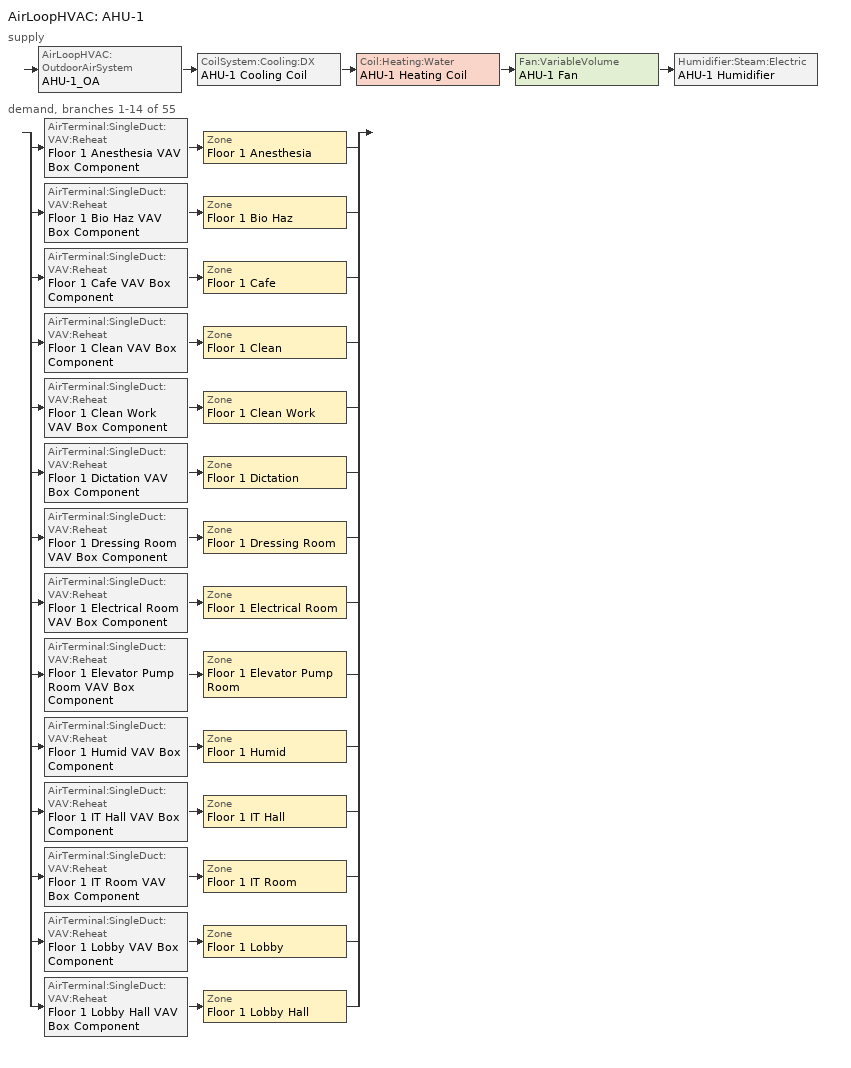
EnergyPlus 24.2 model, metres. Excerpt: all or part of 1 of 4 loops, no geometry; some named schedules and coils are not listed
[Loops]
AirLoopHVAC 'AHU-1'
 supply: AirLoopHVAC:OutdoorAirSystem 'AHU-1_OA' > CoilSystem:Cooling:DX 'AHU-1 Cooling Coil' > Coil:Heating:Water 'AHU-1 Heating Coil' > Fan:VariableVolume 'AHU-1 Fan' > Humidifier:Steam:Electric 'AHU-1 Humidifier'
 demand, branches 1-14 of 55: split
  | AirTerminal:SingleDuct:VAV:Reheat 'Floor 1 Anesthesia VAV Box Component' > Zone 'Floor 1 Anesthesia'
  | AirTerminal:SingleDuct:VAV:Reheat 'Floor 1 Bio Haz VAV Box Component' > Zone 'Floor 1 Bio Haz'
  | AirTerminal:SingleDuct:VAV:Reheat 'Floor 1 Cafe VAV Box Component' > Zone 'Floor 1 Cafe'
  | AirTerminal:SingleDuct:VAV:Reheat 'Floor 1 Clean VAV Box Component' > Zone 'Floor 1 Clean'
  | AirTerminal:SingleDuct:VAV:Reheat 'Floor 1 Clean Work VAV Box Component' > Zone 'Floor 1 Clean Work'
  | AirTerminal:SingleDuct:VAV:Reheat 'Floor 1 Dictation VAV Box Component' > Zone 'Floor 1 Dictation'
  | AirTerminal:SingleDuct:VAV:Reheat 'Floor 1 Dressing Room VAV Box Component' > Zone 'Floor 1 Dressing Room'
  | AirTerminal:SingleDuct:VAV:Reheat 'Floor 1 Electrical Room VAV Box Component' > Zone 'Floor 1 Electrical Room'
  | AirTerminal:SingleDuct:VAV:Reheat 'Floor 1 Elevator Pump Room VAV Box Component' > Zone 'Floor 1 Elevator Pump Room'
  | AirTerminal:SingleDuct:VAV:Reheat 'Floor 1 Humid VAV Box Component' > Zone 'Floor 1 Humid'
  | AirTerminal:SingleDuct:VAV:Reheat 'Floor 1 IT Hall VAV Box Component' > Zone 'Floor 1 IT Hall'
  | AirTerminal:SingleDuct:VAV:Reheat 'Floor 1 IT Room VAV Box Component' > Zone 'Floor 1 IT Room'
  | AirTerminal:SingleDuct:VAV:Reheat 'Floor 1 Lobby VAV Box Component' > Zone 'Floor 1 Lobby'
  | AirTerminal:SingleDuct:VAV:Reheat 'Floor 1 Lobby Hall VAV Box Component' > Zone 'Floor 1 Lobby Hall'
[DesignSpecification:ZoneAirDistribution] Zone Air Distribution Effectiveness in Cooling Mode=1; Zone Air Distribution Effectiveness in Heating Mode=1
Name | Minimum Zone Ventilation Efficiency
VAV_Zone_AirDistribution | 0.6
CM DSZAD Building
[Sizing:System]
AHU-1: Type of Load to Size On=Sensible; Design Outdoor Air Flow Rate {m3/s}=autosize; Central Heating Maximum System Air Flow Ratio=1; Preheat Design Temperature {C}=7; Preheat Design Humidity Ratio {kgWater/kgDryAir}=0.008; Precool Design Temperature {C}=11.1; Precool Design Humidity Ratio {kgWater/kgDryAir}=0.008; Central Cooling Design Supply Air Temperature {C}=11.1; Central Heating Design Supply Air Temperature {C}=-15; Type of Zone Sum to Use=NonCoincident; 100% Outdoor Air in Cooling=No; 100% Outdoor Air in Heating=No; Central Cooling Design Supply Air Humidity Ratio {kgWater/kgDryAir}=0.007; Central Heating Design Supply Air Humidity Ratio {kgWater/kgDryAir}=0.007; Cooling Supply Air Flow Rate Method=DesignDay; Cooling Supply Air Flow Rate {m3/s}=0; Heating Supply Air Flow Rate Method=DesignDay; Heating Supply Air Flow Rate {m3/s}=0; System Outdoor Air Method=ZoneSum
[AirLoopHVAC]
AHU-1: Design Supply Air Flow Rate {m3/s}=AUTOSIZE
[SetpointManager:MultiZone:Humidity:Minimum]
AHU-1 Humidifier HUMRAT setpoint: HVAC Air Loop=AHU-1; Setpoint Node or NodeList=AHU-1 Supply Equipment Outlet Node
[SetpointManager:MultiZone:Humidity:Maximum]
AHU-1 CoolC HUMRAT setpoint: HVAC Air Loop=AHU-1; Setpoint Node or NodeList=AHU-1_CoolC-AHU-1_HeatCNode
[SetpointManager:MixedAir] Control Variable=Temperature
Name | Setpoint Node or NodeList
AHU-1_CoolC SAT Manager | AHU-1_CoolC-AHU-1_HeatCNode
AHU-1_HeatC MixedAir Manager | AHU-1_HeatC-AHU-1 FanNode
AHU-1_OAMixed Air Temp Manager | AHU-1_OA-AHU-1_CoolCNode
[Controller:OutdoorAir]
AHU-1_OA_Controller: Minimum Outdoor Air Flow Rate {m3/s}=AUTOSIZE; Maximum Outdoor Air Flow Rate {m3/s}=AUTOSIZE; Economizer Control Type=NoEconomizer; Economizer Control Action Type=ModulateFlow; Lockout Type=LockoutWithHeating; Minimum Limit Type=FixedMinimum; Minimum Outdoor Air Schedule=MinOA_MotorizedDamper_Sched; Minimum Fraction of Outdoor Air Schedule=AHU-1_OAminOAFracSchedule; Mechanical Ventilation Controller=AHU-1_DCV
[CoilSystem:Cooling:DX]
AHU-1 Cooling Coil: Availability Schedule=Always_On; Cooling Coil=AHU-1 Cooling Coil
[Humidifier:Steam:Electric]
AHU-1 Humidifier: Availability Schedule=Always_On; Rated Capacity {m3/s}=3.72e-05; Rated Power {W}=100000; Rated Fan Power {W}=0; Standby Power {W}=0
[Fan:VariableVolume]
AHU-1 Fan: Availability Schedule=HVACOperationSchd; Fan Total Efficiency=0.6084; Pressure Rise {Pa}=1389.42; Maximum Flow Rate {m3/s}=AUTOSIZE; Fan Power Minimum Flow Rate Input Method=FixedFlowRate; Fan Power Minimum Air Flow Rate {m3/s}=0; Motor Efficiency=0.936; Motor In Airstream Fraction=1; Fan Power Coefficient 1=0.0408; Fan Power Coefficient 2=0.088; Fan Power Coefficient 3=-0.0729; Fan Power Coefficient 4=0.9437; Fan Power Coefficient 5=0
[Controller:MechanicalVentilation]
AHU-1_DCV: BLDG_OA_SCH, Yes, ZoneSum, Floor 1 Anesthesia, SZ DSOA Floor 1 Anesthesia, CM DSZAD Building, Floor 1 Bio Haz, SZ DSOA Floor 1 Bio Haz, CM DSZAD Building, Floor 1 Cafe, SZ DSOA Floor 1 Cafe, CM DSZAD Building, Floor 1 Clean, SZ DSOA Floor 1 Clean, CM DSZAD Building, Floor 1 Clean Work, SZ DSOA Floor 1 Clean Work, CM DSZAD Building, Floor 1 Dictation, SZ DSOA Floor 1 Dictation, CM DSZAD Building, Floor 1 Dressing Room, SZ DSOA Floor 1 Dressing Room, CM DSZAD Building, Floor 1 Electrical Room, SZ DSOA Floor 1 Electrical Room, CM DSZAD Building, Floor 1 Elevator Pump Room, SZ DSOA Floor 1 Elevator Pump Room, CM DSZAD Building, Floor 1 Humid, SZ DSOA Floor 1 Humid, CM DSZAD Building, Floor 1 IT Hall, SZ DSOA Floor 1 IT Hall, CM DSZAD Building, Floor 1 IT Room, SZ DSOA Floor 1 IT Room, CM DSZAD Building, Floor 1 Lobby, SZ DSOA Floor 1 Lobby, CM DSZAD Building, Floor 1 Lobby Hall, SZ DSOA Floor 1 Lobby Hall, CM DSZAD Building, Floor 1 Lobby Toilet, SZ DSOA Floor 1 Lobby Toilet, CM DSZAD Building, Floor 1 Locker Room, SZ DSOA Floor 1 Locker Room, CM DSZAD Building, Floor 1 Locker Room Hall, SZ DSOA Floor 1 Locker Room Hall, CM DSZAD Building, Floor 1 Lounge, SZ DSOA Floor 1 Lounge, CM DSZAD Building, Floor 1 Med Gas, SZ DSOA Floor 1 Med Gas, CM DSZAD Building, Floor 1 MRI Control Room, SZ DSOA Floor 1 MRI Control Room, CM DSZAD Building, Floor 1 MRI Hall, SZ DSOA Floor 1 MRI Hall, CM DSZAD Building, Floor 1 MRI Room, SZ DSOA Floor 1 MRI Room, CM DSZAD Building, Floor 1 MRI Toilet, SZ DSOA Floor 1 MRI Toilet, CM DSZAD Building, Floor 1 Nourishment, SZ DSOA Floor 1 Nourishment, CM DSZAD Building, Floor 1 Nurse Hall, SZ DSOA Floor 1 Nurse Hall, CM DSZAD Building, Floor 1 Nurse Janitor, SZ DSOA Floor 1 Nurse Janitor, CM DSZAD Building, Floor 1 Nurse Station, SZ DSOA Floor 1 Nurse Station, CM DSZAD Building, Floor 1 Nurse Toilet, SZ DSOA Floor 1 Nurse Toilet, CM DSZAD Building, Floor 1 Office, SZ DSOA Floor 1 Office, CM DSZAD Building, Floor 1 Operating Room 1, SZ DSOA Floor 1 Operating Room 1, CM DSZAD Building, Floor 1 Operating Room 2, SZ DSOA Floor 1 Operating Room 2, CM DSZAD Building, Floor 1 Operating Room 3, SZ DSOA Floor 1 Operating Room 3, CM DSZAD Building, Floor 1 PACU, SZ DSOA Floor 1 PACU, CM DSZAD Building, Floor 1 Pre-Op Hall, SZ DSOA Floor 1 Pre-Op Hall, CM DSZAD Building, Floor 1 Pre-Op Room 1, SZ DSOA Floor 1 Pre-Op Room 1, CM DSZAD Building, Floor 1 Pre-Op Room 2, SZ DSOA Floor 1 Pre-Op Room 2, CM DSZAD Building, Floor 1 Pre-Op Toilet, SZ DSOA Floor 1 Pre-Op Toilet, CM DSZAD Building, Floor 1 Procedure Room, SZ DSOA Floor 1 Procedure Room, CM DSZAD Building, Floor 1 Reception, SZ DSOA Floor 1 Reception, CM DSZAD Building, Floor 1 Reception Hall, SZ DSOA Floor 1 Reception Hall, CM DSZAD Building, Floor 1 Recovery Room, SZ DSOA Floor 1 Recovery Room, CM DSZAD Building, Floor 1 Scheduling, SZ DSOA Floor 1 Scheduling, CM DSZAD Building, Floor 1 Scrub, SZ DSOA Floor 1 Scrub, CM DSZAD Building, Floor 1 Soil, SZ DSOA Floor 1 Soil, CM DSZAD Building, Floor 1 Soil Hold, SZ DSOA Floor 1 Soil Hold, CM DSZAD Building, Floor 1 Soil Work, SZ DSOA Floor 1 Soil Work, CM DSZAD Building, Floor 1 Step Down, SZ DSOA Floor 1 Step Down, CM DSZAD Building, Floor 1 Sterile Hall, SZ DSOA Floor 1 Sterile Hall, CM DSZAD Building, Floor 1 Sterile Storage, SZ DSOA Floor 1 Sterile Storage, CM DSZAD Building, Floor 1 Storage, SZ DSOA Floor 1 Storage, CM DSZAD Building, Floor 1 Sub-Sterile, SZ DSOA Floor 1 Sub-Sterile, CM DSZAD Building, Floor 1 Utility Hall, SZ DSOA Floor 1 Utility Hall, CM DSZAD Building, Floor 1 Utility Janitor, SZ DSOA Floor 1 Utility Janitor, CM DSZAD Building, Floor 1 Utility Room, SZ DSOA Floor 1 Utility Room, CM DSZAD Building, Floor 1 Vestibule, SZ DSOA Floor 1 Vestibule, CM DSZAD Building
[Coil:Cooling:DX:TwoSpeed]
AHU-1 Cooling Coil: Availability Schedule=Always_On; High Speed Gross Rated Total Cooling Capacity {W}=AUTOSIZE; High Speed Rated Sensible Heat Ratio=AUTOSIZE; High Speed Gross Rated Cooling COP {W/W}=3.56925; High Speed Rated Air Flow Rate {m3/s}=AUTOSIZE; Total Cooling Capacity Function of Temperature Curve=LgDX_OpHC_CapFT; Total Cooling Capacity Function of Flow Fraction Curve=LgDX_OpHC_CapFF; Energy Input Ratio Function of Temperature Curve=LgDX_OpHC_EIRFT; Energy Input Ratio Function of Flow Fraction Curve=LgDX_OpHC_EIRFF; Part Load Fraction Correlation Curve=LgDX_OpHC_PLR; Low Speed Gross Rated Total Cooling Capacity {W}=AUTOSIZE; Low Speed Gross Rated Sensible Heat Ratio=AUTOSIZE; Low Speed Gross Rated Cooling COP {W/W}=3.56925; Low Speed Rated Air Flow Rate {m3/s}=AUTOSIZE; Low Speed Total Cooling Capacity Function of Temperature Curve=LgDX_OpHC_CapFT; Low Speed Energy Input Ratio Function of Temperature Curve=LgDX_OpHC_EIRFT
[Coil:Heating:Water]
AHU-1 Heating Coil: Availability Schedule=Always_On; U-Factor Times Area Value {W/K}=AUTOSIZE; Maximum Water Flow Rate {m3/s}=AUTOSIZE; Performance Input Method=UFactorTimesAreaAndDesignWaterFlowRate; Rated Capacity {W}=AUTOSIZE; Rated Inlet Water Temperature {C}=82.22; Rated Inlet Air Temperature {C}=-20; Rated Outlet Water Temperature {C}=54.44; Rated Outlet Air Temperature {C}=11.1
[Controller:WaterCoil]
AHU-1_HeatC_Controller: Control Variable=Temperature; Action=NORMAL; Actuator Variable=FLOW; Controller Convergence Tolerance {deltaC}=0.0001; Maximum Actuated Flow {m3/s}=AUTOSIZE; Minimum Actuated Flow {m3/s}=0
[Sizing:Zone] Zone Cooling Design Supply Air Temperature Input Method=SupplyAirTemperature; Zone Cooling Design Supply Air Temperature {C}=11.1; Zone Heating Design Supply Air Temperature Input Method=SupplyAirTemperature; Zone Heating Design Supply Air Temperature {C}=40; Zone Cooling Design Supply Air Humidity Ratio {kgWater/kgDryAir}=0.0085; Zone Heating Design Supply Air Humidity Ratio {kgWater/kgDryAir}=0.008; Cooling Design Air Flow Rate {m3/s}=0; Cooling Minimum Air Flow Fraction=0; Heating Design Air Flow Method=DesignDay; Heating Design Air Flow Rate {m3/s}=0; Design Specification Zone Air Distribution Object=VAV_Zone_AirDistribution; Zone Load Sizing Method=Sensible Load Only No Latent Load; Zone Latent Cooling Design Supply Air Humidity Ratio Input Method=HumidityRatioDifference; Zone Cooling Design Supply Air Humidity Ratio Difference {kgWater/kgDryAir}=0.005; Zone Latent Heating Design Supply Air Humidity Ratio Input Method=HumidityRatioDifference; Zone Humidification Design Supply Air Humidity Ratio Difference {kgWater/kgDryAir}=0.005
Name | Design Specification Outdoor Air Object | Cooling Design Air Flow Method | Cooling Minimum Air Flow per Zone Floor Area {m3/s-m2}
Floor 1 Anesthesia | SZ DSOA Floor 1 Anesthesia | DesignDayWithLimit | 0
Floor 1 Bio Haz | SZ DSOA Floor 1 Bio Haz | DesignDay
Floor 1 Cafe | SZ DSOA Floor 1 Cafe | DesignDay
Floor 1 Clean | SZ DSOA Floor 1 Clean | DesignDayWithLimit | 0.00338645
Floor 1 Clean Work | SZ DSOA Floor 1 Clean Work | DesignDayWithLimit | 0.00338645
Floor 1 Dictation | SZ DSOA Floor 1 Dictation | DesignDay
Floor 1 Dressing Room | SZ DSOA Floor 1 Dressing Room | DesignDay
Floor 1 Electrical Room | SZ DSOA Floor 1 Electrical Room | DesignDay
Floor 1 Elevator Pump Room | SZ DSOA Floor 1 Elevator Pump Room | DesignDay
Floor 1 Humid | SZ DSOA Floor 1 Humid | DesignDay
Floor 1 IT Hall | SZ DSOA Floor 1 IT Hall | DesignDay
Floor 1 IT Room | SZ DSOA Floor 1 IT Room | DesignDay
Floor 1 Lobby | SZ DSOA Floor 1 Lobby | DesignDay
Floor 1 Lobby Hall | SZ DSOA Floor 1 Lobby Hall | DesignDay
[DesignSpecification:OutdoorAir]
Name | Outdoor Air Method | Outdoor Air Flow per Zone Floor Area {m3/s-m2} | Outdoor Air Flow per Person {m3/s-person}
SZ DSOA Floor 1 Anesthesia; SZ DSOA Floor 1 Clean; SZ DSOA Floor 1 Clean Work; SZ DSOA Floor 1 MRI Control Room; SZ DSOA Floor 1 MRI Room; SZ DSOA Floor 1 Soil; SZ DSOA Floor 1 Soil Hold; SZ DSOA Floor 1 Soil Work | Flow/Area | 0.001524
SZ DSOA Floor 1 Bio Haz; SZ DSOA Floor 1 Med Gas; SZ DSOA Floor 1 Nurse Janitor; SZ DSOA Floor 1 Sterile Storage; SZ DSOA Floor 1 Storage; SZ DSOA Floor 1 Utility Janitor; SZ DSOA Floor 1 Utility Room | Flow/Area | 0.000609599
SZ DSOA Floor 1 Cafe | Sum | 0.000914399 | 0.00353961
SZ DSOA Floor 1 Dictation; SZ DSOA Floor 1 Dressing Room; SZ DSOA Floor 1 Humid; SZ DSOA Floor 1 IT Room; SZ DSOA Floor 1 Office; SZ DSOA Floor 1 Scheduling | Flow/Area | 0.0004318
SZ DSOA Floor 1 Electrical Room; SZ DSOA Floor 1 Elevator Pump Room; SZ DSOA Floor 1 Lobby Toilet; SZ DSOA Floor 1 MRI Toilet; SZ DSOA Floor 1 Nurse Toilet; SZ DSOA Floor 1 Pre-Op Toilet | Flow/Area | 0
SZ DSOA Floor 1 IT Hall; SZ DSOA Floor 1 Lobby Hall; SZ DSOA Floor 1 Locker Room Hall; SZ DSOA Floor 1 MRI Hall; SZ DSOA Floor 1 Nurse Hall; SZ DSOA Floor 1 Pre-Op Hall; SZ DSOA Floor 1 Reception Hall; SZ DSOA Floor 1 Scrub; SZ DSOA Floor 1 Sterile Hall; SZ DSOA Floor 1 Sub-Sterile; SZ DSOA Floor 1 Utility Hall; SZ DSOA Floor 1 Vestibule | Flow/Area | 0.0003048
SZ DSOA Floor 1 Lobby | Flow/Area | 0.000558799
SZ DSOA Floor 1 Locker Room; SZ DSOA Floor 1 Lounge | Flow/Area | 0.000685799
SZ DSOA Floor 1 Nourishment; SZ DSOA Floor 1 Nurse Station | Flow/Area | 0.000812799
SZ DSOA Floor 1 Operating Room 1; SZ DSOA Floor 1 Operating Room 2; SZ DSOA Floor 1 Operating Room 3 | Flow/Area | 0.005588
SZ DSOA Floor 1 PACU; SZ DSOA Floor 1 Recovery Room; SZ DSOA Floor 1 Step Down | Flow/Area | 0.00321733
SZ DSOA Floor 1 Pre-Op Room 1; SZ DSOA Floor 1 Pre-Op Room 2 | Flow/Area | 0.00296333
SZ DSOA Floor 1 Procedure Room | Flow/Area | 0.004064
SZ DSOA Floor 1 Reception | Sum | 0.0003048 | 0.00235974
[ZoneControl:Thermostat] Control Type Schedule=Dual Zone Control Type Sched
Name | Zone or ZoneList | Control 1
Floor 1 Anesthesia Thermostat | Floor 1 Anesthesia | Floor 1 Anesthesia Dual SP Control
Floor 1 Bio Haz Thermostat | Floor 1 Bio Haz | Floor 1 Bio Haz Dual SP Control
Floor 1 Cafe Thermostat | Floor 1 Cafe | Floor 1 Cafe Dual SP Control
Floor 1 Clean Thermostat | Floor 1 Clean | Floor 1 Clean Dual SP Control
Floor 1 Clean Work Thermostat | Floor 1 Clean Work | Floor 1 Clean Work Dual SP Control
Floor 1 Dictation Thermostat | Floor 1 Dictation | Floor 1 Dictation Dual SP Control
Floor 1 Dressing Room Thermostat | Floor 1 Dressing Room | Floor 1 Dressing Room Dual SP Control
Floor 1 Electrical Room Thermostat | Floor 1 Electrical Room | Floor 1 Electrical Room Dual SP Control
Floor 1 Elevator Pump Room Thermostat | Floor 1 Elevator Pump Room | Floor 1 Elevator Pump Room Dual SP Control
Floor 1 Humid Thermostat | Floor 1 Humid | Floor 1 Humid Dual SP Control
Floor 1 IT Hall Thermostat | Floor 1 IT Hall | Floor 1 IT Hall Dual SP Control
Floor 1 IT Room Thermostat | Floor 1 IT Room | Floor 1 IT Room Dual SP Control
Floor 1 Lobby Thermostat | Floor 1 Lobby | Floor 1 Lobby Dual SP Control
Floor 1 Lobby Hall Thermostat | Floor 1 Lobby Hall | Floor 1 Lobby Hall Dual SP Control
[ThermostatSetpoint:DualSetpoint]
Name | Heating Setpoint Temperature Schedule | Cooling Setpoint Temperature Schedule
Floor 1 Anesthesia Dual SP Control; Floor 1 Bio Haz Dual SP Control; Floor 1 Cafe Dual SP Control; Floor 1 Clean Dual SP Control; Floor 1 Clean Work Dual SP Control; Floor 1 Electrical Room Dual SP Control; Floor 1 Elevator Pump Room Dual SP Control; Floor 1 IT Hall Dual SP Control; Floor 1 Lobby Dual SP Control; Floor 1 Lobby Hall Dual SP Control | HTGSETP_SCH_YES_OPTIMUM | CLGSETP_SCH_YES_OPTIMUM
Floor 1 Dictation Dual SP Control; Floor 1 Dressing Room Dual SP Control; Floor 1 Humid Dual SP Control; Floor 1 IT Room Dual SP Control | HTGSETP_SCH_YES_OPTIMUM_OFF_w_SB | CLGSETP_SCH_YES_OPTIMUM_OFF_w_SB
[Zone equipment]
Floor 1 Anesthesia: Floor 1 Anesthesia Exhaust Fan, Floor 1 Anesthesia VAV Box Component
Floor 1 Bio Haz: Floor 1 Bio Haz VAV Box Component
Floor 1 Cafe: Floor 1 Cafe VAV Box Component
Floor 1 Clean: Floor 1 Clean VAV Box Component
Floor 1 Clean Work: Floor 1 Clean Work VAV Box Component
Floor 1 Dictation: Floor 1 Dictation VAV Box Component
Floor 1 Dressing Room: Floor 1 Dressing Room VAV Box Component
Floor 1 Electrical Room: Floor 1 Electrical Room VAV Box Component
Floor 1 Elevator Pump Room: Floor 1 Elevator Pump Room VAV Box Component
Floor 1 Humid: Floor 1 Humid VAV Box Component
Floor 1 IT Hall: Floor 1 IT Hall VAV Box Component
Floor 1 IT Room: Floor 1 IT Room VAV Box Component
Floor 1 Lobby: Floor 1 Lobby VAV Box Component
Floor 1 Lobby Hall: Floor 1 Lobby Hall VAV Box Component
[AirTerminal:SingleDuct:VAV:Reheat] Availability Schedule=Always_On; Maximum Air Flow Rate {m3/s}=AUTOSIZE; Maximum Hot Water or Steam Flow Rate {m3/s}=AUTOSIZE; Minimum Hot Water or Steam Flow Rate {m3/s}=0; Convergence Tolerance=0.001; Damper Heating Action=ReverseWithLimits; Maximum Flow Fraction During Reheat=0.5; Maximum Reheat Air Temperature {C}=40
Name | Zone Minimum Air Flow Input Method | Constant Minimum Air Flow Fraction | Reheat Coil | Minimum Air Flow Fraction Schedule
Floor 1 Anesthesia VAV Box Component | Constant | 1 | Floor 1 Anesthesia VAV Box Reheat Coil
Floor 1 Bio Haz VAV Box Component | Constant | 0.2 | Floor 1 Bio Haz VAV Box Reheat Coil
Floor 1 Cafe VAV Box Component | Constant | 0.2 | Floor 1 Cafe VAV Box Reheat Coil
Floor 1 Clean VAV Box Component | Constant | 1 | Floor 1 Clean VAV Box Reheat Coil
Floor 1 Clean Work VAV Box Component | Constant | 1 | Floor 1 Clean Work VAV Box Reheat Coil
Floor 1 Dictation VAV Box Component | Scheduled |  | Floor 1 Dictation VAV Box Reheat Coil | Floor 1 Dictation_MDP_Sch
Floor 1 Dressing Room VAV Box Component | Scheduled |  | Floor 1 Dressing Room VAV Box Reheat Coil | Floor 1 Dressing Room_MDP_Sch
Floor 1 Electrical Room VAV Box Component | Constant | 0.2 | Floor 1 Electrical Room VAV Box Reheat Coil
Floor 1 Elevator Pump Room VAV Box Component | Constant | 0.2 | Floor 1 Elevator Pump Room VAV Box Reheat Coil
Floor 1 Humid VAV Box Component | Scheduled |  | Floor 1 Humid VAV Box Reheat Coil | Floor 1 Humid_MDP_Sch
Floor 1 IT Hall VAV Box Component | Constant | 0.2 | Floor 1 IT Hall VAV Box Reheat Coil
Floor 1 IT Room VAV Box Component | Scheduled |  | Floor 1 IT Room VAV Box Reheat Coil | Floor 1 IT Room_MDP_Sch
Floor 1 Lobby VAV Box Component | Constant | 0.2 | Floor 1 Lobby VAV Box Reheat Coil
Floor 1 Lobby Hall VAV Box Component | Constant | 0.2 | Floor 1 Lobby Hall VAV Box Reheat Coil
[Fan:ZoneExhaust]
Floor 1 Anesthesia Exhaust Fan: Availability Schedule=Hours_of_operation; Fan Total Efficiency=0.31; Pressure Rise {Pa}=249.1; Maximum Flow Rate {m3/s}=0.0679562; Balanced Exhaust Fraction Schedule=AHU_1 Balanced Exhaust Fraction Schedule
[Schedule:Compact]
AHU-1_OAminOAFracSchedule: Through: 12/31, For: AllDays, Until: 24:00, 0.33
Hours_of_operation; HVACOperationSchd; MinOA_MotorizedDamper_Sched: Through: 12/31, For: Weekdays, Until: 06:00, 0, Until: 19:00, 1, Until: 24:00, 0, For: Saturdays, Until: 06:00, 0, Until: 19:00, 1, Until: 24:00, 0, For: SummerDesignDay, Until: 06:00, 0, Until: 19:00, 1, Until: 24:00, 0, For: WinterDesignDay, Until: 06:00, 0, Until: 19:00, 1, Until: 24:00, 0, For: Sunday Holidays AllOtherDays, Until: 06:00, 0, Until: 19:00, 0, Until: 24:00, 0
ALWAYS_ON; AHU_1 Balanced Exhaust Fraction Schedule: Through: 12/31, For: AllDays, Until: 24:00, 1
Dual Zone Control Type Sched: Through: 12/31, For: AllDays, Until: 24:00, 4
BLDG_OA_SCH: Through: 12/31, For: Weekdays, Until: 06:00, 0, Until: 19:00, 1, Until: 24:00, 0, For: SummerDesignDay, Until: 06:00, 0, Until: 19:00, 1, Until: 24:00, 0, For: WinterDesignDay, Until: 06:00, 0, Until: 19:00, 1, Until: 24:00, 0, For: Saturday, Until: 06:00, 0, Until: 19:00, 1, Until: 24:00, 0, For: Sunday Holidays AllOtherDays, Until: 24:00, 0
Floor 1 Dictation_MDP_Sch; Floor 1 Dressing Room_MDP_Sch; Floor 1 Humid_MDP_Sch; Floor 1 IT Room_MDP_Sch: Through: 12/31, For: Weekdays, Until: 01:00, 0.2, Until: 02:00, 0.2, Until: 03:00, 0.2, Until: 04:00, 0.2, Until: 05:00, 0.2, Until: 06:00, 0.2, Until: 07:00, 0.2, Until: 08:00, 0.2, Until: 09:00, 0.2, Until: 10:00, 0.2, Until: 11:00, 0.2, Until: 12:00, 0.2, Until: 13:00, 0, Until: 14:00, 0.2, Until: 15:00, 0, Until: 16:00, 0.2, Until: 17:00, 0.2, Until: 18:00, 0.2, Until: 19:00, 0.2, Until: 20:00, 0.2, Until: 21:00, 0.2, Until: 22:00, 0.2, Until: 23:00, 0.2, Until: 24:00, 0.2, For Saturdays, Until: 01:00, 0.2, Until: 02:00, 0.2, Until: 03:00, 0.2, Until: 04:00, 0.2, Until: 05:00, 0.2, Until: 06:00, 0.2, Until: 07:00, 0.2, Until: 08:00, 0.2, Until: 09:00, 0.2, Until: 10:00, 0.2, Until: 11:00, 0.2, Until: 12:00, 0, Until: 13:00, 0.2, Until: 14:00, 0.2, Until: 15:00, 0, Until: 16:00, 0.2, Until: 17:00, 0.2, Until: 18:00, 0.2, Until: 19:00, 0.2, Until: 20:00, 0.2, Until: 21:00, 0.2, Until: 22:00, 0.2, Until: 23:00, 0.2, Until: 24:00, 0.2, For: AllOtherDays, Until: 24:00, 0.2
[Curve:Quadratic]
Name | Coefficient1 Constant | Coefficient2 x | Coefficient3 x**2 | Minimum Value of x | Maximum Value of x
LgDX_OpHC_CapFF | 0.77136 | 0.34053 | -0.11088 | 0.75918 | 1.13877
LgDX_OpHC_EIRFF | 1.2055 | -0.32953 | 0.12308 | 0.75918 | 1.13877
LgDX_OpHC_PLR | 0.771 | 0.229 | 0 | 0 | 1
[Curve:Biquadratic] Minimum Value of x=17; Maximum Value of x=22; Minimum Value of y=13; Maximum Value of y=46
Name | Coefficient1 Constant | Coefficient2 x | Coefficient3 x**2 | Coefficient4 y | Coefficient5 y**2 | Coefficient6 x*y
LgDX_OpHC_CapFT | 0.42415 | 0.04426 | -0.00042 | 0.00333 | -0.00008 | -0.00021
LgDX_OpHC_EIRFT | 1.23649 | -0.02431 | 0.00057 | -0.01434 | 0.00063 | -0.00038
